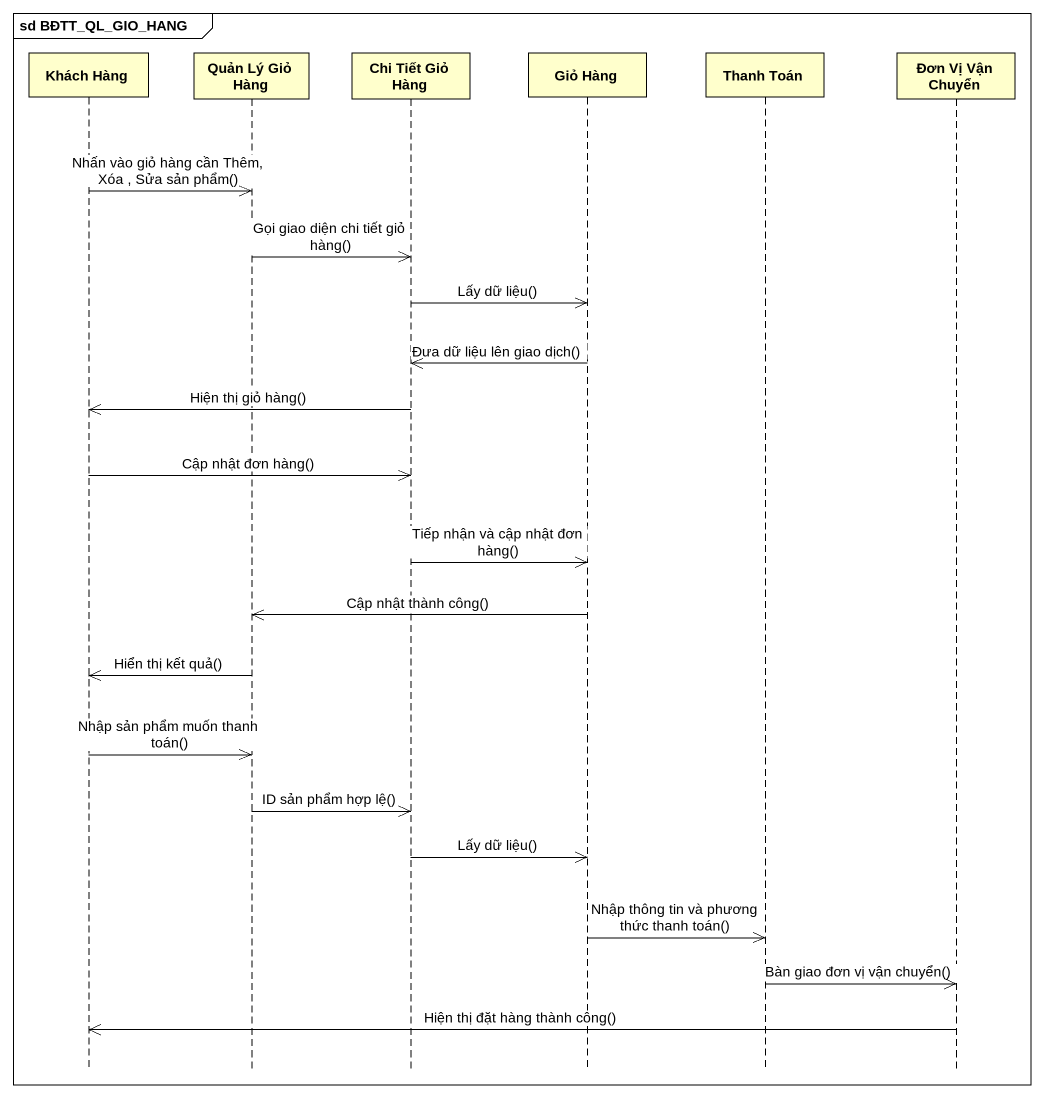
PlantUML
@startuml
mainframe sd BĐTT_QL_GIO_HANG
hide footbox
participant "Khách Hàng" as Khách_Hàng
participant "Quản Lý Giỏ Hàng" as Quản_Lý_Giỏ_Hàng
participant "Chi Tiết Giỏ Hàng" as Chi_Tiết_Giỏ_Hàng
participant "Giỏ Hàng" as Giỏ_Hàng
participant "Thanh Toán" as Thanh_Toán
participant "Đơn Vị Vận Chuyển" as Đơn_Vị_Vận_Chuyển

Khách_Hàng ->> Quản_Lý_Giỏ_Hàng : Nhấn vào giỏ hàng cần Thêm, Xóa , Sửa sản phẩm()
Quản_Lý_Giỏ_Hàng ->> Chi_Tiết_Giỏ_Hàng : Gọi giao diện chi tiết giỏ hàng()
Chi_Tiết_Giỏ_Hàng ->> Giỏ_Hàng : Lấy dữ liệu()
Giỏ_Hàng ->> Chi_Tiết_Giỏ_Hàng : Đưa dữ liệu lên giao dịch()
Chi_Tiết_Giỏ_Hàng ->> Khách_Hàng : Hiện thị giỏ hàng()
Khách_Hàng ->> Chi_Tiết_Giỏ_Hàng : Cập nhật đơn hàng()
Chi_Tiết_Giỏ_Hàng ->> Giỏ_Hàng : Tiếp nhận và cập nhật đơn hàng()
Giỏ_Hàng ->> Quản_Lý_Giỏ_Hàng : Cập nhật thành công()
Quản_Lý_Giỏ_Hàng ->> Khách_Hàng : Hiển thị kết quả()
Khách_Hàng ->> Quản_Lý_Giỏ_Hàng : Nhập sản phẩm muốn thanh toán()
Quản_Lý_Giỏ_Hàng ->> Chi_Tiết_Giỏ_Hàng : ID sản phẩm hợp lệ()
Chi_Tiết_Giỏ_Hàng ->> Giỏ_Hàng : Lấy dữ liệu()
Giỏ_Hàng ->> Thanh_Toán : Nhập thông tin và phương thức thanh toán()
Thanh_Toán ->> Đơn_Vị_Vận_Chuyển : Bàn giao đơn vị vận chuyển()
Đơn_Vị_Vận_Chuyển ->> Khách_Hàng : Hiện thị đặt hàng thành công()
@enduml
